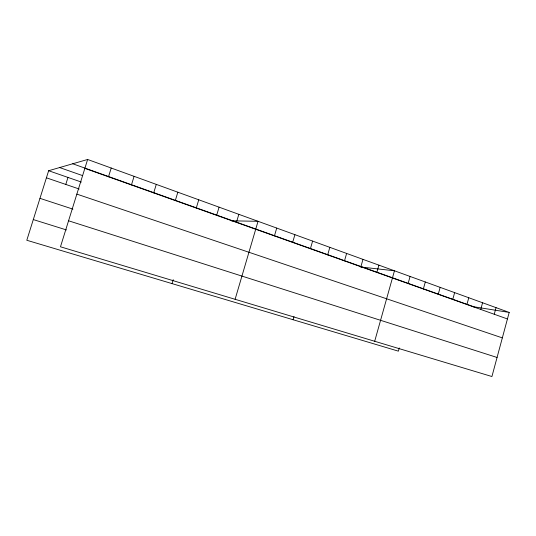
<?xml version="1.0" encoding="UTF-8"?>
<svg xmlns="http://www.w3.org/2000/svg" width="536" height="536" viewBox="0 0 536 536"><rect width="100%" height="100%" fill="white"/><g stroke="black" fill="none" stroke-linecap="round" stroke-linejoin="round"><path stroke-width="0.8" d="M494.252 314.25L496.041 307.644M509.2 312.414L491.927 376.527L60.474 246.788L87.623 159.473L509.2 312.414L472.29 306.545M480.752 309.44L482.568 302.753M452.753 299.463L454.635 292.623M466.923 304.508L468.772 297.748M438.24 294.291L440.15 287.363M399.273 347.951L398.382 351.16L26.8 240.262L48.642 170.723L87.623 159.473M423.36 288.984L425.303 281.976M408.097 283.551L410.08 276.455M374.691 341.271L394.463 270.787L360.514 266.982M360.889 266.72L362.973 259.364M376.868 272.415L378.918 265.153M344.494 260.885L346.618 253.434M327.67 254.888L329.834 247.344M310.398 248.731L312.602 241.093M293.085 319.737L293.996 316.575M292.656 242.406L294.907 234.674M274.439 235.914L276.723 228.075M235.11 299.302L258.044 221.301L231.25 220.819M236.45 222.38L238.835 214.326M216.651 215.318L219.077 207.164M196.27 208.062L198.755 199.787M172.036 283.611L173.215 279.671M175.299 200.585L177.831 192.196M153.698 192.886L156.284 184.384M131.447 184.954L134.087 176.331M108.507 176.786L111.213 168.029M65.787 184.431L67.972 177.429M33.299 219.572L66.451 229.944M68.561 220.785L497.066 357.465M39.965 198.34L72.923 209.127M76.849 194.119L502.339 337.888M46.411 177.811L79.181 189.007M48.642 170.723L81.338 182.059M59.623 167.554L82.497 175.58M72.728 163.768L473.891 306.8M84.856 168.358L507.438 318.954"/></g></svg>
